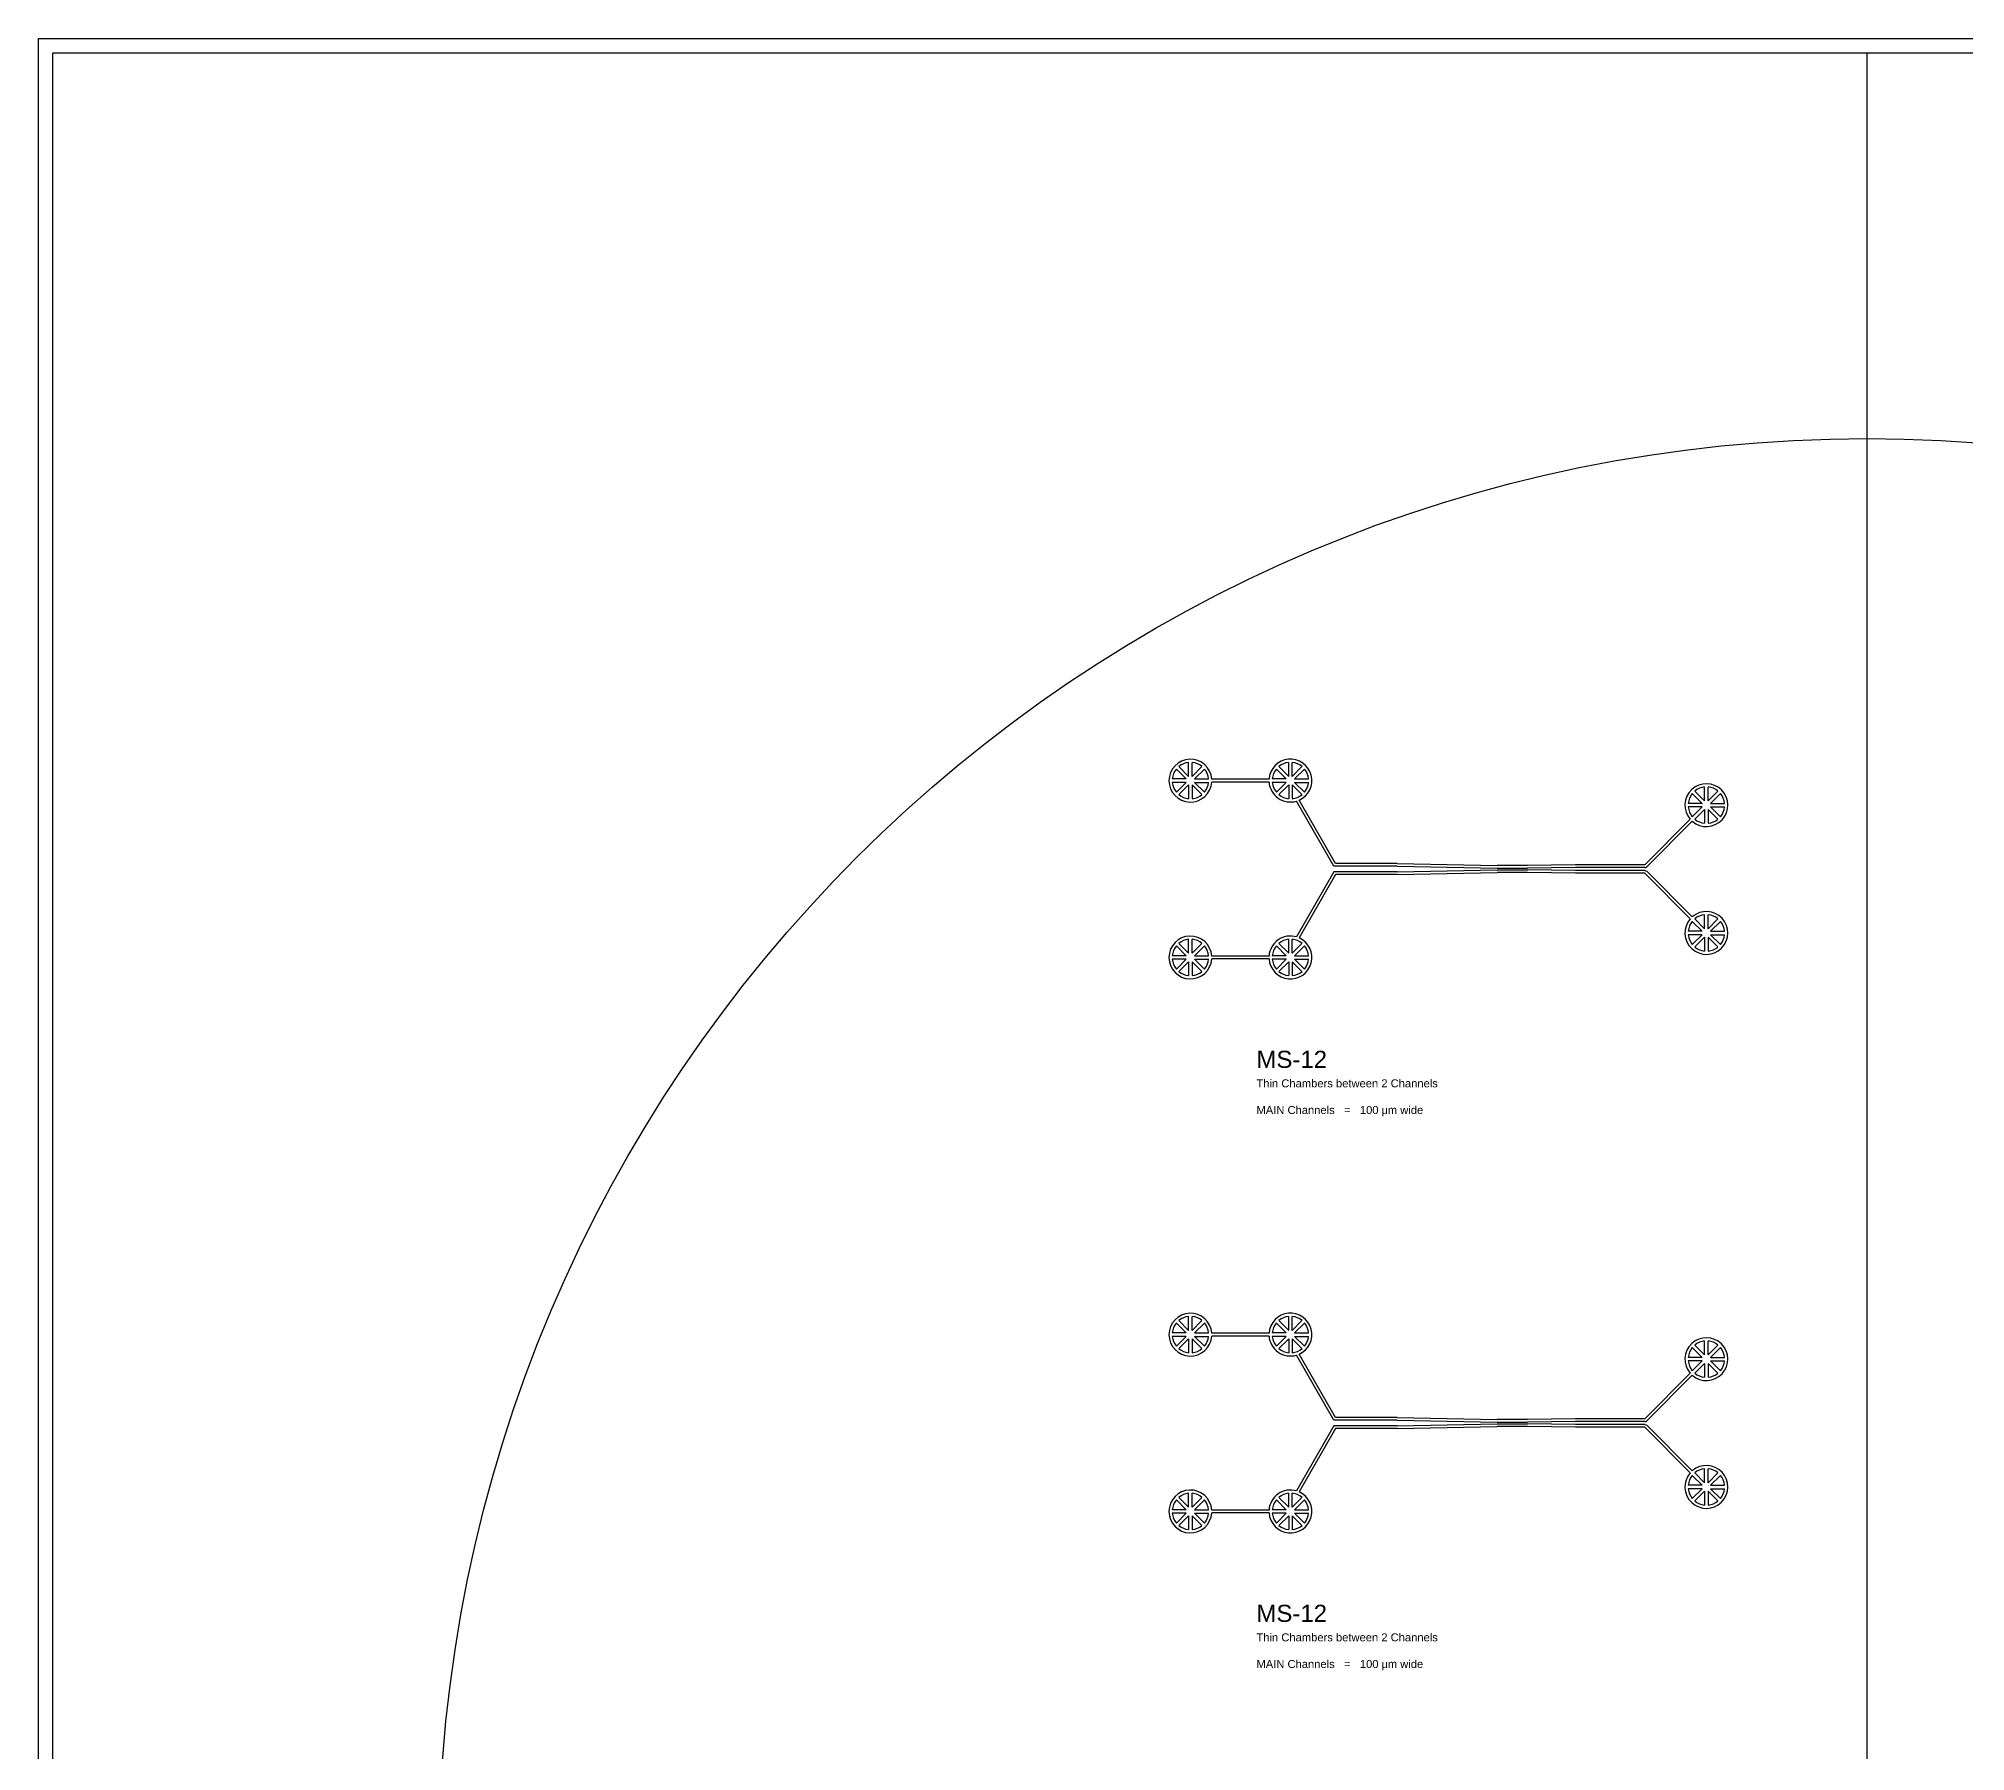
# Model space of a CAD drawing. Header units: millimetres. Extents: x 1000 to 444771, y -11148 to 590229.
# Drawn here: x 301000 to 368440, y 515057 to 575000 of the extents above; entities that cross this region are included whole.
import ezdxf

# ---------------------------------------------------------------- set-up
doc = ezdxf.new("R2010")
doc.units = ezdxf.units.MM
doc.layers.add('CLEAR', color=140, linetype='Continuous')
doc.layers.add('MASK', color=20, linetype='Continuous')
doc.styles.get("Standard").update_dxf_attribs({"font": 'arial.ttf'})

msp = doc.modelspace()

# ---------------------------------------------------------------- linework, layer by layer
msp.add_line((365000, 447500), (365000, 574500))
msp.add_circle((365000, 511000), 50000)
at = {"layer": 'CLEAR'}
for p, q in [((301000, 575000), (429000, 575000)), ((301000, 447000), (301000, 575000)), ((344066, 549082), (342062, 549082)), ((344066, 548982), (342062, 548982)), ((346339, 546033), (345024, 548312)), ((346397, 546133), (345119, 548346)), ((357216, 546087), (358808, 547679)), ((357286, 546016), (358879, 547608)), ((346339, 545841), (345024, 543562)), ((346397, 545741), (345119, 543527)), ((348546, 546032), (346339, 546033)), ((348546, 545842), (346339, 545841)), ((348546, 546132), (346397, 546133)), ((348546, 545742), (346397, 545741)), ((348546, 546132), (352046, 546062)), ((348546, 546032), (352046, 545962)), ((348546, 545842), (352046, 545912)), ((348546, 545742), (352046, 545812)), ((353116, 546062), (352046, 546062)), ((352046, 545962), (353116, 545962)), ((352046, 545912), (353116, 545912)), ((353116, 545812), (352046, 545812)), ((354796, 546087), (353116, 546062)), ((354796, 545987), (353116, 545962)), ((354796, 545887), (353116, 545912)), ((354796, 545787), (353116, 545812)), ((357216, 546087), (354796, 546087)), ((357216, 545987), (354796, 545987)), ((357216, 545887), (354796, 545887)), ((357216, 545787), (354796, 545787)), ((357216, 545787), (358808, 544195)), ((357286, 545857), (358879, 544265)), ((344066, 542892), (342062, 542892)), ((344066, 542792), (342062, 542792)), ((344066, 529695), (342062, 529695)), ((344066, 529595), (342062, 529595)), ((346339, 526646), (345024, 528925)), ((346397, 526746), (345119, 528959)), ((357216, 526700), (358808, 528292)), ((357286, 526629), (358879, 528221)), ((348546, 526745), (346397, 526746)), ((348546, 526745), (352046, 526675)), ((346339, 526454), (345024, 524175)), ((346397, 526354), (345119, 524140)), ((348546, 526645), (346339, 526646)), ((348546, 526455), (346339, 526454)), ((348546, 526355), (346397, 526354)), ((348546, 526645), (352046, 526575)), ((348546, 526455), (352046, 526525)), ((348546, 526355), (352046, 526425)), ((353116, 526675), (352046, 526675)), ((352046, 526575), (353116, 526575)), ((352046, 526525), (353116, 526525)), ((353116, 526425), (352046, 526425)), ((354796, 526700), (353116, 526675)), ((354796, 526600), (353116, 526575)), ((354796, 526500), (353116, 526525)), ((354796, 526400), (353116, 526425)), ((357216, 526700), (354796, 526700)), ((357216, 526600), (354796, 526600)), ((357216, 526500), (354796, 526500)), ((357216, 526400), (354796, 526400)), ((357216, 526400), (358808, 524808)), ((357286, 526470), (358879, 524878)), ((344066, 523505), (342062, 523505)), ((344066, 523405), (342062, 523405))]:
    msp.add_line(p, q, dxfattribs=at)
for points in [[(357216, 545987, 0.198912), (357286, 546016, -0.586272)], [(357216, 545887, -0.198912), (357286, 545857, 0.586272)], [(357216, 526600, 0.198912), (357286, 526629, -0.586272)], [(357216, 526500, -0.198912), (357286, 526470, 0.586272)]]:
    msp.add_lwpolyline(points, format="xyb", dxfattribs=at)
for centre, start, end in [((341314, 549032), 3.82255, 356.17745), ((344814, 549032), 294.00691, 176.17745), ((344814, 549032), 183.82255, 286.2467), ((359372, 548173), 228.82255, 221.17745), ((359372, 543701), 138.82255, 131.17745), ((341314, 542842), 3.82255, 356.17745), ((344814, 542842), 73.7533, 176.17745), ((344814, 542842), 183.82255, 65.99309), ((341314, 529645), 3.82255, 356.17745), ((344814, 529645), 294.00691, 176.17745), ((344814, 529645), 183.82255, 286.2467), ((359372, 528786), 228.82255, 221.17745), ((359372, 524314), 138.82255, 131.17745), ((341314, 523455), 3.82255, 356.17745), ((344814, 523455), 73.7533, 176.17745), ((344814, 523455), 183.82255, 65.99309)]:
    msp.add_arc(centre, 750, start, end, dxfattribs=at)
at = {"layer": 'MASK'}
for p, q in [((301500, 574500), (428500, 574500)), ((301500, 447500), (301500, 574500)), ((341253, 549180), (341253, 549666)), ((341375, 549180), (341375, 549666)), ((344753, 549180), (344753, 549666)), ((344875, 549180), (344875, 549666)), ((341166, 549093), (340679, 549093)), ((341166, 548970), (340679, 548970)), ((341166, 549093), (340822, 549437)), ((341166, 548970), (340822, 548626)), ((341253, 549180), (340909, 549524)), ((341375, 549180), (341719, 549524)), ((341462, 549093), (341806, 549437)), ((341462, 549093), (341949, 549093)), ((341462, 548970), (341806, 548626)), ((341462, 548970), (341949, 548970)), ((344666, 549093), (344179, 549093)), ((344666, 548970), (344179, 548970)), ((344666, 549093), (344322, 549437)), ((344666, 548970), (344322, 548626)), ((344753, 549180), (344409, 549524)), ((344875, 549180), (345219, 549524)), ((344962, 549093), (345306, 549437)), ((344962, 549093), (345449, 549093)), ((344962, 548970), (345306, 548626)), ((344962, 548970), (345449, 548970)), ((341253, 548884), (340909, 548540)), ((341253, 548884), (341253, 548397)), ((341375, 548884), (341719, 548540)), ((341375, 548884), (341375, 548397)), ((344753, 548884), (344409, 548540)), ((344753, 548884), (344753, 548397)), ((344875, 548884), (345219, 548540)), ((344875, 548884), (344875, 548397)), ((359224, 548234), (358880, 548578)), ((359311, 548321), (358967, 548665)), ((359311, 548321), (359311, 548807)), ((359434, 548321), (359434, 548807)), ((359434, 548321), (359778, 548665)), ((359520, 548234), (359864, 548578)), ((359224, 548234), (358738, 548234)), ((359224, 548111), (358738, 548111)), ((359224, 548111), (358880, 547767)), ((359311, 548025), (358967, 547681)), ((359311, 548025), (359311, 547538)), ((359434, 548025), (359778, 547681)), ((359434, 548025), (359434, 547538)), ((359520, 548234), (360007, 548234)), ((359520, 548111), (359864, 547767)), ((359520, 548111), (360007, 548111)), ((359311, 543849), (359311, 544335)), ((359434, 543849), (359434, 544335)), ((359224, 543762), (358738, 543762)), ((359224, 543640), (358738, 543640)), ((359224, 543762), (358880, 544106)), ((359224, 543640), (358880, 543295)), ((359311, 543849), (358967, 544193)), ((359434, 543849), (359778, 544193)), ((359520, 543762), (359864, 544106)), ((359520, 543762), (360007, 543762)), ((359520, 543640), (359864, 543295)), ((359520, 543640), (360007, 543640)), ((341166, 542903), (340679, 542903)), ((341166, 542903), (340822, 543247)), ((341253, 542990), (340909, 543334)), ((341253, 542990), (341253, 543477)), ((341375, 542990), (341375, 543477)), ((341375, 542990), (341719, 543334)), ((341462, 542903), (341806, 543247)), ((341462, 542903), (341949, 542903)), ((344666, 542903), (344179, 542903)), ((344666, 542903), (344322, 543247)), ((344753, 542990), (344409, 543334)), ((344753, 542990), (344753, 543477)), ((344875, 542990), (344875, 543477)), ((344875, 542990), (345219, 543334)), ((344962, 542903), (345306, 543247)), ((344962, 542903), (345449, 542903)), ((359311, 543553), (358967, 543209)), ((359311, 543553), (359311, 543066)), ((359434, 543553), (359778, 543209)), ((359434, 543553), (359434, 543066)), ((341166, 542781), (340679, 542781)), ((341166, 542781), (340822, 542437)), ((341253, 542694), (340909, 542350)), ((341253, 542694), (341253, 542207)), ((341375, 542694), (341719, 542350)), ((341375, 542694), (341375, 542207)), ((341462, 542781), (341806, 542437)), ((341462, 542781), (341949, 542781)), ((344666, 542781), (344179, 542781)), ((344666, 542781), (344322, 542437)), ((344753, 542694), (344409, 542350)), ((344753, 542694), (344753, 542207)), ((344875, 542694), (345219, 542350)), ((344875, 542694), (344875, 542207)), ((344962, 542781), (345306, 542437)), ((344962, 542781), (345449, 542781)), ((341253, 529793), (340909, 530137)), ((341253, 529793), (341253, 530279)), ((341375, 529793), (341375, 530279)), ((341375, 529793), (341719, 530137)), ((344753, 529793), (344409, 530137)), ((344753, 529793), (344753, 530279)), ((344875, 529793), (344875, 530279)), ((344875, 529793), (345219, 530137)), ((341166, 529706), (340679, 529706)), ((341166, 529583), (340679, 529583)), ((341166, 529706), (340822, 530050)), ((341166, 529583), (340822, 529239)), ((341253, 529497), (340909, 529153)), ((341253, 529497), (341253, 529010)), ((341375, 529497), (341719, 529153)), ((341375, 529497), (341375, 529010)), ((341462, 529706), (341806, 530050)), ((341462, 529706), (341949, 529706)), ((341462, 529583), (341806, 529239)), ((341462, 529583), (341949, 529583)), ((344666, 529706), (344179, 529706)), ((344666, 529583), (344179, 529583)), ((344666, 529706), (344322, 530050)), ((344666, 529583), (344322, 529239)), ((344753, 529497), (344409, 529153)), ((344753, 529497), (344753, 529010)), ((344875, 529497), (345219, 529153)), ((344875, 529497), (344875, 529010)), ((344962, 529706), (345306, 530050)), ((344962, 529706), (345449, 529706)), ((344962, 529583), (345306, 529239)), ((344962, 529583), (345449, 529583)), ((359311, 528934), (359311, 529420)), ((359434, 528934), (359434, 529420)), ((359224, 528847), (358738, 528847)), ((359224, 528847), (358880, 529191)), ((359311, 528934), (358967, 529278)), ((359434, 528934), (359778, 529278)), ((359520, 528847), (359864, 529191)), ((359520, 528847), (360007, 528847)), ((359224, 528724), (358738, 528724)), ((359224, 528724), (358880, 528380)), ((359311, 528638), (358967, 528294)), ((359311, 528638), (359311, 528151)), ((359434, 528638), (359778, 528294)), ((359434, 528638), (359434, 528151)), ((359520, 528724), (359864, 528380)), ((359520, 528724), (360007, 528724)), ((359224, 524375), (358880, 524719)), ((359311, 524462), (358967, 524806)), ((359311, 524462), (359311, 524948)), ((359434, 524462), (359434, 524948)), ((359434, 524462), (359778, 524806)), ((359520, 524375), (359864, 524719)), ((341253, 523603), (341253, 524090)), ((341375, 523603), (341375, 524090)), ((344753, 523603), (344753, 524090)), ((344875, 523603), (344875, 524090)), ((359224, 524375), (358738, 524375)), ((359224, 524253), (358738, 524253)), ((359224, 524253), (358880, 523908)), ((359311, 524166), (358967, 523822)), ((359311, 524166), (359311, 523679)), ((359434, 524166), (359778, 523822)), ((359434, 524166), (359434, 523679)), ((359520, 524375), (360007, 524375)), ((359520, 524253), (359864, 523908)), ((359520, 524253), (360007, 524253)), ((341166, 523516), (340679, 523516)), ((341166, 523394), (340679, 523394)), ((341166, 523516), (340822, 523860)), ((341166, 523394), (340822, 523050)), ((341253, 523603), (340909, 523947)), ((341375, 523603), (341719, 523947)), ((341462, 523516), (341806, 523860)), ((341462, 523516), (341949, 523516)), ((341462, 523394), (341806, 523050)), ((341462, 523394), (341949, 523394)), ((344666, 523516), (344179, 523516)), ((344666, 523394), (344179, 523394)), ((344666, 523516), (344322, 523860)), ((344666, 523394), (344322, 523050)), ((344753, 523603), (344409, 523947)), ((344875, 523603), (345219, 523947)), ((344962, 523516), (345306, 523860)), ((344962, 523516), (345449, 523516)), ((344962, 523394), (345306, 523050)), ((344962, 523394), (345449, 523394)), ((341253, 523307), (340909, 522963)), ((341253, 523307), (341253, 522820)), ((341375, 523307), (341719, 522963)), ((341375, 523307), (341375, 522820)), ((344753, 523307), (344409, 522963)), ((344753, 523307), (344753, 522820)), ((344875, 523307), (345219, 522963)), ((344875, 523307), (344875, 522820))]:
    msp.add_line(p, q, dxfattribs=at)
for centre, start, end in [((341314, 549032), 95.51773, 129.48227), ((341314, 549032), 50.51773, 84.48227), ((344814, 549032), 95.51773, 129.48227), ((344814, 549032), 50.51773, 84.48227), ((341314, 549032), 140.51773, 174.48227), ((341314, 549032), 185.51773, 219.48227), ((341314, 549032), 5.51773, 39.48227), ((341314, 549032), 320.51773, 354.48227), ((344814, 549032), 140.51773, 174.48227), ((344814, 549032), 185.51773, 219.48227), ((344814, 549032), 5.51773, 39.48227), ((344814, 549032), 320.51773, 354.48227), ((341314, 549032), 230.51773, 264.48227), ((341314, 549032), 275.51773, 309.48227), ((344814, 549032), 230.51773, 264.48227), ((344814, 549032), 275.51773, 309.48227), ((359372, 548173), 140.51773, 174.48227), ((359372, 548173), 95.51773, 129.48227), ((359372, 548173), 50.51773, 84.48227), ((359372, 548173), 5.51773, 39.48227), ((359372, 548173), 185.51773, 219.48227), ((359372, 548173), 230.51773, 264.48227), ((359372, 548173), 275.51773, 309.48227), ((359372, 548173), 320.51773, 354.48227), ((359372, 543701), 95.51773, 129.48227), ((359372, 543701), 50.51773, 84.48227), ((359372, 543701), 140.51773, 174.48227), ((359372, 543701), 185.51773, 219.48227), ((359372, 543701), 5.51773, 39.48227), ((359372, 543701), 320.51773, 354.48227), ((341314, 542842), 140.51773, 174.48227), ((341314, 542842), 95.51773, 129.48227), ((341314, 542842), 50.51773, 84.48227), ((341314, 542842), 5.51773, 39.48227), ((344814, 542842), 140.51773, 174.48227), ((344814, 542842), 95.51773, 129.48227), ((344814, 542842), 50.51773, 84.48227), ((344814, 542842), 5.51773, 39.48227), ((359372, 543701), 230.51773, 264.48227), ((359372, 543701), 275.51773, 309.48227), ((341314, 542842), 185.51773, 219.48227), ((341314, 542842), 230.51773, 264.48227), ((341314, 542842), 275.51773, 309.48227), ((341314, 542842), 320.51773, 354.48227), ((344814, 542842), 185.51773, 219.48227), ((344814, 542842), 230.51773, 264.48227), ((344814, 542842), 275.51773, 309.48227), ((344814, 542842), 320.51773, 354.48227), ((341314, 529645), 95.51773, 129.48227), ((341314, 529645), 50.51773, 84.48227), ((344814, 529645), 95.51773, 129.48227), ((344814, 529645), 50.51773, 84.48227), ((341314, 529645), 140.51773, 174.48227), ((341314, 529645), 185.51773, 219.48227), ((341314, 529645), 5.51773, 39.48227), ((341314, 529645), 320.51773, 354.48227), ((344814, 529645), 140.51773, 174.48227), ((344814, 529645), 185.51773, 219.48227), ((344814, 529645), 5.51773, 39.48227), ((344814, 529645), 320.51773, 354.48227), ((359372, 528786), 95.51773, 129.48227), ((359372, 528786), 50.51773, 84.48227), ((341314, 529645), 230.51773, 264.48227), ((341314, 529645), 275.51773, 309.48227), ((344814, 529645), 230.51773, 264.48227), ((344814, 529645), 275.51773, 309.48227), ((359372, 528786), 140.51773, 174.48227), ((359372, 528786), 5.51773, 39.48227), ((359372, 528786), 185.51773, 219.48227), ((359372, 528786), 230.51773, 264.48227), ((359372, 528786), 275.51773, 309.48227), ((359372, 528786), 320.51773, 354.48227), ((359372, 524314), 140.51773, 174.48227), ((359372, 524314), 95.51773, 129.48227), ((359372, 524314), 50.51773, 84.48227), ((359372, 524314), 5.51773, 39.48227), ((341314, 523455), 95.51773, 129.48227), ((341314, 523455), 50.51773, 84.48227), ((344814, 523455), 95.51773, 129.48227), ((344814, 523455), 50.51773, 84.48227), ((359372, 524314), 185.51773, 219.48227), ((359372, 524314), 320.51773, 354.48227), ((341314, 523455), 140.51773, 174.48227), ((341314, 523455), 185.51773, 219.48227), ((341314, 523455), 5.51773, 39.48227), ((341314, 523455), 320.51773, 354.48227), ((344814, 523455), 140.51773, 174.48227), ((344814, 523455), 185.51773, 219.48227), ((344814, 523455), 5.51773, 39.48227), ((344814, 523455), 320.51773, 354.48227), ((359372, 524314), 230.51773, 264.48227), ((359372, 524314), 275.51773, 309.48227), ((341314, 523455), 230.51773, 264.48227), ((341314, 523455), 275.51773, 309.48227), ((344814, 523455), 230.51773, 264.48227), ((344814, 523455), 275.51773, 309.48227)]:
    msp.add_arc(centre, 638, start, end, dxfattribs=at)

# ---------------------------------------------------------------- texts
at = {"layer": 'CLEAR', "char_height": 280, "attachment_point": 1}
for insert in [(343626, 539578), (343626, 520191)]:
    msp.add_mtext_dynamic_manual_height_columns('{\\H2.1429x;MS-12\\H0.83333x;\\P}Thin Chambers between 2 Channels\\P\\PMAIN Channels   =   100 {\\fSymbol|b0|i0|c2|p18;m}m wide', width=11473.28, gutter_width=5106, heights=[6422], dxfattribs=dict(at, insert=insert))

doc.saveas('drawing.dxf')
